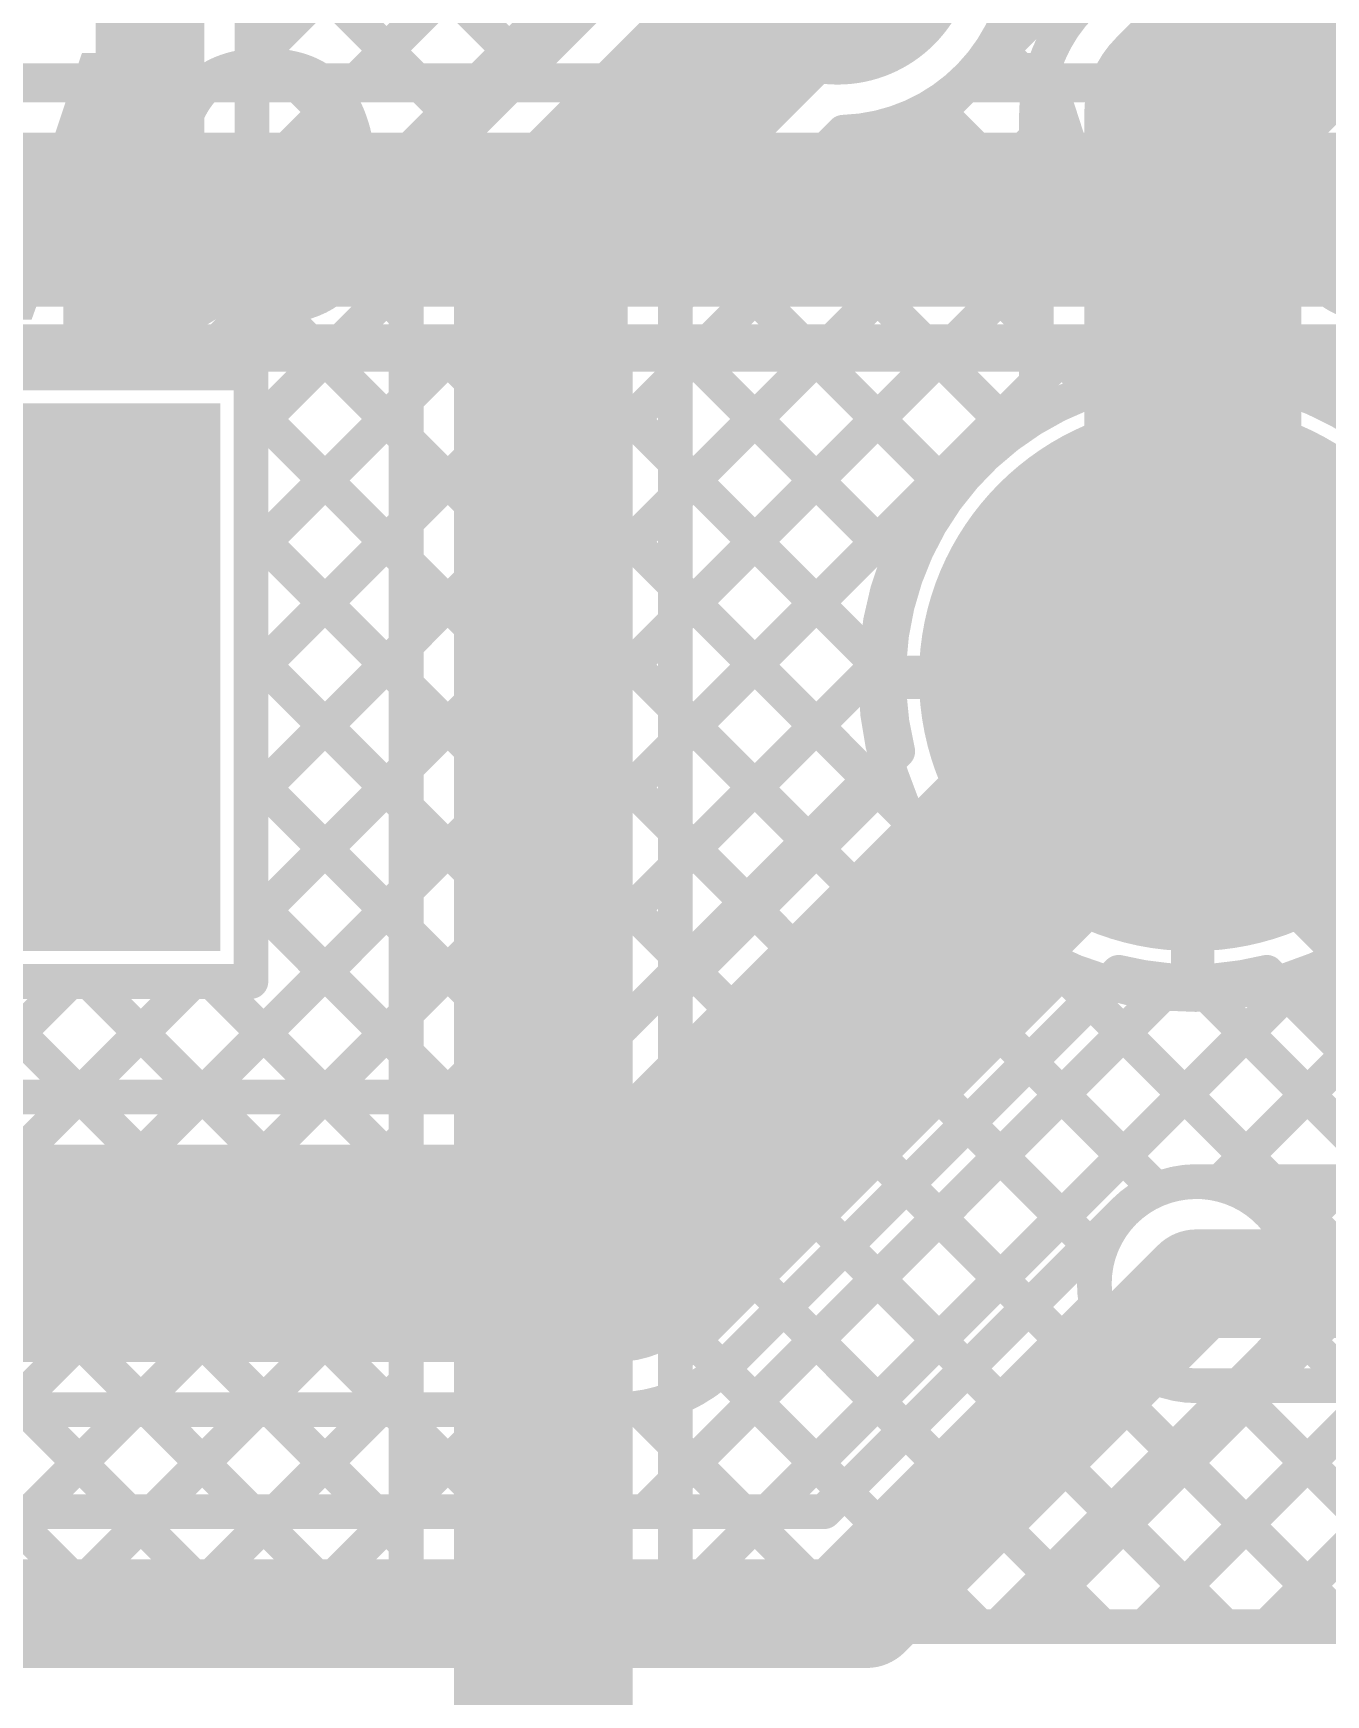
# Model space of a CAD drawing. Header units: millimetres. Extents: x 0 to 214, y 0 to 214.
# Drawn here: x 4.8591 to 5.1568, y 0.1323 to 0.5149 of the extents above; entities that cross this region are included whole.
import ezdxf

# ---------------------------------------------------------------- set-up
doc = ezdxf.new("R2010")
doc.units = ezdxf.units.MM
doc.header["$MEASUREMENT"] = 0
for name, color, linetype in [('BottomLayer', 5, 'Continuous'), ('BottomSolder', 6, 'Continuous'), ('MultiLayer', 9, 'Continuous'), ('PadHoleLayer', 156, 'Continuous'), ('TopLayer', 1, 'Continuous'), ('TopOverlay', 2, 'Continuous'), ('TopSolder', 216, 'Continuous'), ('ViaHoleLayer', 16, 'Continuous')]:
    doc.layers.add(name, color=color, linetype=linetype)
doc.styles.add('Arial', font='', dxfattribs={"height": 0.2})
doc.styles.get('Arial').set_extended_font_data('Arial')

# ---------------------------------------------------------------- blocks, each defined once
blk = doc.blocks.new('TBP01R1_508_03BE_89')
at = {"layer": 'BottomLayer'}
h = blk.add_hatch(color=5, dxfattribs=at)
edge = h.paths.add_edge_path()
edge.add_arc((0.3, 0), 0.05906, 0, 360)
at = {"layer": 'BottomSolder'}
h = blk.add_hatch(color=6, dxfattribs=at)
edge = h.paths.add_edge_path()
edge.add_arc((0.3, 0), 0.06306, 0, 360)
at = {"layer": 'MultiLayer'}
h = blk.add_hatch(color=9, dxfattribs=at)
edge = h.paths.add_edge_path()
edge.add_arc((0.3, 0), 0.05906, 0, 360)
at = {"layer": 'PadHoleLayer'}
h = blk.add_hatch(color=156, dxfattribs=at)
edge = h.paths.add_edge_path()
edge.add_arc((0.3, 0), 0.03346, 0, 360)
at = {"layer": 'TopLayer'}
h = blk.add_hatch(color=1, dxfattribs=at)
edge = h.paths.add_edge_path()
edge.add_arc((0.3, 0), 0.05906, 0, 360)
at = {"layer": 'TopSolder'}
h = blk.add_hatch(color=216, dxfattribs=at)
edge = h.paths.add_edge_path()
edge.add_arc((0.3, 0), 0.06306, 0, 360)
at = {"layer": 'TopOverlay', "const_width": 0.005}
for points in [[(0.4315, 0.3937), (0.4315, -0.07874)], [(0.4315, -0.07874), (-0.2315, -0.07874)]]:
    blk.add_lwpolyline(points, dxfattribs=at)
at = {"layer": 'TopOverlay', "const_width": 0.0025}
blk.add_lwpolyline([(0.43025, -0.07874, 1), (0.43275, -0.07874, 1)], format="xyb", close=True, dxfattribs=at)
blk.add_lwpolyline([(0.43025, -0.07874, 1), (0.43275, -0.07874, 1)], format="xyb", close=True, dxfattribs=at)
blk = doc.blocks.new('TBP01R1_508_03BE_90')
at = {"layer": 'BottomLayer'}
blk.add_hatch(color=5, dxfattribs=at).paths.add_polyline_path([(-0.15906, 0.05906), (-0.04094, 0.05906), (-0.04094, -0.05906), (-0.15906, -0.05906)])
at = {"layer": 'BottomSolder'}
blk.add_hatch(color=6, dxfattribs=at).paths.add_polyline_path([(-0.16306, 0.06306), (-0.03694, 0.06306), (-0.03694, -0.06306), (-0.16306, -0.06306)])
at = {"layer": 'MultiLayer'}
blk.add_hatch(color=9, dxfattribs=at).paths.add_polyline_path([(-0.15906, 0.05906), (-0.04094, 0.05906), (-0.04094, -0.05906), (-0.15906, -0.05906)])
at = {"layer": 'PadHoleLayer'}
h = blk.add_hatch(color=156, dxfattribs=at)
edge = h.paths.add_edge_path()
edge.add_arc((-0.1, 0), 0.03346, 0, 360)
at = {"layer": 'TopLayer'}
blk.add_hatch(color=1, dxfattribs=at).paths.add_polyline_path([(-0.15906, 0.05906), (-0.04094, 0.05906), (-0.04094, -0.05906), (-0.15906, -0.05906)])
at = {"layer": 'TopSolder'}
blk.add_hatch(color=216, dxfattribs=at).paths.add_polyline_path([(-0.16306, 0.06306), (-0.03694, 0.06306), (-0.03694, -0.06306), (-0.16306, -0.06306)])
at = {"layer": 'TopOverlay', "const_width": 0.005}
for points in [[(-0.2315, 0.3937), (-0.2315, -0.07874)], [(0.4315, -0.07874), (-0.2315, -0.07874)]]:
    blk.add_lwpolyline(points, dxfattribs=at)
at = {"layer": 'TopOverlay', "const_width": 0.0025}
blk.add_lwpolyline([(-0.23275, -0.07874, 1), (-0.23025, -0.07874, 1)], format="xyb", close=True, dxfattribs=at)
blk.add_lwpolyline([(-0.23275, -0.07874, 1), (-0.23025, -0.07874, 1)], format="xyb", close=True, dxfattribs=at)

msp = doc.modelspace()

# ---------------------------------------------------------------- hatches: boundary and pattern name
at = {"layer": 'BottomLayer'}
h = msp.add_hatch(color=5, dxfattribs=at)
edge = h.paths.add_edge_path()
edge.add_arc((5.04432, 0.53461), 0.0315, 0, 360)
h = msp.add_hatch(color=5, dxfattribs=at)
edge = h.paths.add_edge_path()
edge.add_arc((4.885, 0.472), 0.01181, 0, 360)
h = msp.add_hatch(color=5, dxfattribs=at)
edge = h.paths.add_edge_path()
edge.add_arc((5.127, 0.227), 0.01181, 0, 360)
at = {"layer": 'BottomSolder'}
h = msp.add_hatch(color=6, dxfattribs=at)
edge = h.paths.add_edge_path()
edge.add_arc((4.885, 0.472), 0.00991, 0, 360)
h = msp.add_hatch(color=6, dxfattribs=at)
edge = h.paths.add_edge_path()
edge.add_arc((5.127, 0.227), 0.00991, 0, 360)
at = {"layer": 'TopLayer'}
h = msp.add_hatch(color=1, dxfattribs=at)
edge = h.paths.add_edge_path()
edge.add_arc((5.04432, 0.53461), 0.0315, 0, 360)
h = msp.add_hatch(color=1, dxfattribs=at)
edge = h.paths.add_edge_path()
edge.add_arc((4.885, 0.472), 0.01181, 0, 360)
h = msp.add_hatch(color=1, dxfattribs=at)
edge = h.paths.add_edge_path()
edge.add_arc((5.127, 0.227), 0.01181, 0, 360)
at = {"layer": 'TopSolder'}
h = msp.add_hatch(color=216, dxfattribs=at)
edge = h.paths.add_edge_path()
edge.add_arc((4.885, 0.472), 0.00991, 0, 360)
h = msp.add_hatch(color=216, dxfattribs=at)
edge = h.paths.add_edge_path()
edge.add_arc((5.127, 0.227), 0.00991, 0, 360)
at = {"layer": 'ViaHoleLayer'}
h = msp.add_hatch(color=16, dxfattribs=at)
edge = h.paths.add_edge_path()
edge.add_arc((4.885, 0.472), 0.00591, 0, 360)
h = msp.add_hatch(color=16, dxfattribs=at)
edge = h.paths.add_edge_path()
edge.add_arc((5.127, 0.227), 0.00591, 0, 360)

# ---------------------------------------------------------------- linework, layer by layer
at = {"layer": 'BottomLayer'}
for points, const_width in [([(4.886, 0.472), (4.886, 0.693)], 0.025), ([(4.9095, 0.472), (4.9095, 0.667)], 0.008), ([(4.9095, 0.50829), (5.011, 0.60979)], 0.008), ([(5.007, 0.43609), (5.157, 0.58609)], 0.008), ([(4.9095, 0.48001), (5.011, 0.58151)], 0.008), ([(5.12617, 0.49617), (5.193, 0.563)], 0.05), ([(4.9095, 0.57018), (4.97277, 0.50691)], 0.008), ([(4.976, 0.46629), (5.04432, 0.53461)], 0.04), ([(4.89447, 0.43669), (5.00323, 0.54546)], 0.008), ([(4.9095, 0.54189), (4.95863, 0.49276)], 0.008), ([(4.9541, 0.48823), (5.00185, 0.53598)], 0.008), ([(5.12617, 0.36664), (5.12617, 0.49617)], 0.05), ([(4.9095, 0.51361), (4.9467, 0.47641)], 0.008), ([(5.0805, 0.51232), (5.09067, 0.50214)], 0.008), ([(5.06629, 0.49824), (5.09017, 0.47436)], 0.008), ([(5.09017, 0.43021), (5.09017, 0.49617)], 0.008), ([(5.007, 0.45345), (5.04569, 0.49214)], 0.008), ([(5.007, 0.4078), (5.09017, 0.49097)], 0.008), ([(5.0449, 0.49135), (5.09017, 0.44607)], 0.008), ([(4.9095, 0.48533), (4.945, 0.44983)], 0.008), ([(4.976, 0.073), (4.976, 0.46629)], 0.04), ([(5.03076, 0.47721), (5.08265, 0.42531)], 0.008), ([(4.945, 0.14803), (4.945, 0.46629)], 0.008), ([(5.01661, 0.46306), (5.06837, 0.41131)], 0.008), ([(4.90633, 0.46021), (4.945, 0.42154)], 0.008), ([(4.90923, 0.42317), (4.945, 0.45894)], 0.008), ([(5.007, 0.37952), (5.09017, 0.46269)], 0.008), ([(4.87, 0.43669), (4.87, 0.45479)], 0.008), ([(5.007, 0.14803), (5.007, 0.45345)], 0.008), ([(4.87, 0.44051), (4.87905, 0.44955)], 0.008), ([(4.8895, 0.44876), (4.90157, 0.43669)], 0.008), ([(5.007, 0.44439), (5.05814, 0.39325)], 0.008), ([(4.87, 0.43997), (4.87328, 0.43669)], 0.008), ([(4.87, 0.43669), (4.90923, 0.43669)], 0.008), ([(4.90923, 0.29658), (4.90923, 0.43669)], 0.008), ([(5.007, 0.35123), (5.09017, 0.43441)], 0.008), ([(4.90923, 0.39488), (4.945, 0.43065)], 0.008), ([(4.90923, 0.42903), (4.945, 0.39326)], 0.008), ([(5.007, 0.41611), (5.05319, 0.36992)], 0.008), ([(4.90923, 0.3666), (4.945, 0.40237)], 0.008), ([(4.90923, 0.40075), (4.945, 0.36497)], 0.008), ([(5.007, 0.38783), (5.0608, 0.33403)], 0.008), ([(4.90923, 0.33831), (4.945, 0.37409)], 0.008), ([(4.90923, 0.37246), (4.945, 0.33669)], 0.008), ([(5.13254, 0.2505), (5.25656, 0.37452)], 0.008), ([(5.007, 0.32295), (5.05316, 0.36911)], 0.008), ([(5.05712, 0.36664), (5.12617, 0.36664)], 0.01), ([(5.12617, 0.36664), (5.19523, 0.36664)], 0.01), ([(5.12617, 0.29758), (5.12617, 0.36664)], 0.01), ([(5.007, 0.35954), (5.11788, 0.24866)], 0.008), ([(4.70686, 0.34856), (4.90738, 0.14803)], 0.008), ([(4.90923, 0.31003), (4.945, 0.3458)], 0.008), ([(4.90923, 0.34418), (4.945, 0.3084)], 0.008), ([(5.007, 0.29466), (5.05662, 0.34429)], 0.008), ([(4.69821, 0.32892), (4.8791, 0.14803)], 0.008), ([(5.007, 0.33126), (5.10449, 0.23376)], 0.008), ([(5.007, 0.26638), (5.06593, 0.32531)], 0.008), ([(4.77551, 0.14803), (4.945, 0.31752)], 0.008), ([(4.90923, 0.31589), (4.945, 0.28012)], 0.008), ([(5.007, 0.2381), (5.07941, 0.31051)], 0.008), ([(5.007, 0.30297), (5.16194, 0.14804)], 0.008), ([(5.14321, 0.14804), (5.29777, 0.3026)], 0.008), ([(5.007, 0.20981), (5.09689, 0.29971)], 0.008), ([(5.007, 0.15324), (5.15209, 0.29833)], 0.008), ([(5.09356, 0.30126), (5.14433, 0.2505)], 0.008), ([(5.15279, 0.2986), (5.18885, 0.26255)], 0.008), ([(4.71894, 0.14803), (4.8675, 0.29658)], 0.008), ([(4.74723, 0.14803), (4.89578, 0.29658)], 0.008), ([(4.76912, 0.29658), (4.90923, 0.29658)], 0.008), ([(4.78712, 0.29658), (4.93567, 0.14803)], 0.008), ([(4.8154, 0.29658), (4.945, 0.16698)], 0.008), ([(4.84369, 0.29658), (4.945, 0.19527)], 0.008), ([(4.87197, 0.29658), (4.945, 0.22355)], 0.008), ([(4.90025, 0.29658), (4.945, 0.25184)], 0.008), ([(5.007, 0.18153), (5.11937, 0.2939)], 0.008), ([(5.12946, 0.29366), (5.17261, 0.2505)], 0.008), ([(4.8038, 0.14803), (4.945, 0.28923)], 0.008), ([(5.007, 0.27469), (5.13365, 0.14803)], 0.008), ([(4.83208, 0.14803), (4.945, 0.26095)], 0.008), ([(5.127, 0.2505), (5.1768, 0.2505)], 0.008), ([(5.007, 0.2464), (5.10537, 0.14803)], 0.008), ([(5.127, 0.227), (5.18654, 0.227)], 0.025), ([(4.86037, 0.14803), (4.945, 0.23266)], 0.008), ([(5.03007, 0.14803), (5.10404, 0.222)], 0.008), ([(5.007, 0.21812), (5.07709, 0.14803)], 0.008), ([(4.88865, 0.14803), (4.945, 0.20438)], 0.008), ([(5.05836, 0.14803), (5.11637, 0.20604)], 0.008), ([(5.08664, 0.14803), (5.14211, 0.2035)], 0.008), ([(5.11493, 0.14803), (5.17039, 0.2035)], 0.008), ([(5.127, 0.2035), (5.18654, 0.2035)], 0.008), ([(5.13476, 0.2035), (5.19022, 0.14804)], 0.008), ([(5.007, 0.18984), (5.0488, 0.14803)], 0.008), ([(4.91694, 0.14803), (4.945, 0.1761)], 0.008), ([(5.007, 0.16155), (5.02052, 0.14803)], 0.008), ([(4.23569, 0.14802), (4.945, 0.14803)], 0.008), ([(5.007, 0.14803), (6.17967, 0.14806)], 0.008)]:
    msp.add_lwpolyline(points, dxfattribs=dict(at, const_width=const_width))
for points, const_width in [([(5.03432, 0.53461, 1), (5.05432, 0.53461, 1)], 0.02), ([(5.11367, 0.49617, 1), (5.13867, 0.49617, 1)], 0.025), ([(5.11367, 0.49617, 1), (5.13867, 0.49617, 1)], 0.025), ([(4.9075, 0.51361, 1), (4.9115, 0.51361, 1)], 0.004), ([(5.0785, 0.51232, 1), (5.0825, 0.51232, 1)], 0.004), ([(4.9075, 0.50829, 1), (4.9115, 0.50829, 1)], 0.004), ([(4.97077, 0.50691, 1), (4.97477, 0.50691, 1)], 0.004), ([(5.08867, 0.50214, 1), (5.09267, 0.50214, 1)], 0.004), ([(5.06429, 0.49824, 1), (5.06829, 0.49824, 1)], 0.004), ([(5.08817, 0.49617, 1), (5.09217, 0.49617, 1)], 0.004), ([(5.08817, 0.49617, 1), (5.09217, 0.49617, 1)], 0.004), ([(5.08817, 0.49617, 1), (5.09217, 0.49617, 1)], 0.004), ([(4.95663, 0.49276, 1), (4.96063, 0.49276, 1)], 0.004), ([(5.0429, 0.49135, 1), (5.0469, 0.49135, 1)], 0.004), ([(5.04369, 0.49214, 1), (5.04769, 0.49214, 1)], 0.004), ([(5.04369, 0.49214, 1), (5.04769, 0.49214, 1)], 0.004), ([(5.08817, 0.49097, 1), (5.09217, 0.49097, 1)], 0.004), ([(4.95208, 0.48821, 1), (4.95608, 0.48821, 1)], 0.004), ([(4.9521, 0.48823, 1), (4.9561, 0.48823, 1)], 0.004), ([(4.9521, 0.48823, 1), (4.9561, 0.48823, 1)], 0.004), ([(4.9075, 0.48533, 1), (4.9115, 0.48533, 1)], 0.004), ([(4.966, 0.46629, 1), (4.986, 0.46629, 1)], 0.02), ([(4.966, 0.46629, 1), (4.986, 0.46629, 1)], 0.02), ([(4.87975, 0.472, 1), (4.89225, 0.472, 1)], 0.0125), ([(4.9075, 0.48001, 1), (4.9115, 0.48001, 1)], 0.004), ([(4.9447, 0.47641, 1), (4.9487, 0.47641, 1)], 0.004), ([(5.02876, 0.47721, 1), (5.03276, 0.47721, 1)], 0.004), ([(5.08817, 0.47436, 1), (5.09217, 0.47436, 1)], 0.004), ([(4.9075, 0.472, 1), (4.9115, 0.472, 1)], 0.004), ([(4.9075, 0.472, 1), (4.9115, 0.472, 1)], 0.004), ([(4.943, 0.46629, 1), (4.947, 0.46629, 1)], 0.004), ([(4.943, 0.46629, 1), (4.947, 0.46629, 1)], 0.004), ([(4.943, 0.46629, 1), (4.947, 0.46629, 1)], 0.004), ([(5.01461, 0.46306, 1), (5.01861, 0.46306, 1)], 0.004), ([(4.90433, 0.46021, 1), (4.90833, 0.46021, 1)], 0.004), ([(4.943, 0.45894, 1), (4.947, 0.45894, 1)], 0.004), ([(5.08817, 0.46269, 1), (5.09217, 0.46269, 1)], 0.004), ([(4.868, 0.45479, 1), (4.872, 0.45479, 1)], 0.004), ([(4.868, 0.45479, 1), (4.872, 0.45479, 1)], 0.004), ([(5.005, 0.45345, 1), (5.009, 0.45345, 1)], 0.004), ([(5.005, 0.45345, 1), (5.009, 0.45345, 1)], 0.004), ([(4.87705, 0.44955, 1), (4.88105, 0.44955, 1)], 0.004), ([(4.8875, 0.44876, 1), (4.8915, 0.44876, 1)], 0.004), ([(4.943, 0.44983, 1), (4.947, 0.44983, 1)], 0.004), ([(5.005, 0.44439, 1), (5.009, 0.44439, 1)], 0.004), ([(5.08817, 0.44607, 1), (5.09217, 0.44607, 1)], 0.004), ([(4.868, 0.44051, 1), (4.872, 0.44051, 1)], 0.004), ([(4.868, 0.43997, 1), (4.872, 0.43997, 1)], 0.004), ([(4.868, 0.43669, 1), (4.872, 0.43669, 1)], 0.004), ([(4.868, 0.43669, 1), (4.872, 0.43669, 1)], 0.004), ([(4.87128, 0.43669, 1), (4.87528, 0.43669, 1)], 0.004), ([(4.89247, 0.43669, 1), (4.89647, 0.43669, 1)], 0.004), ([(4.89957, 0.43669, 1), (4.90357, 0.43669, 1)], 0.004), ([(4.90723, 0.43669, 1), (4.91123, 0.43669, 1)], 0.004), ([(4.90723, 0.43669, 1), (4.91123, 0.43669, 1)], 0.004), ([(5.005, 0.43609, 1), (5.009, 0.43609, 1)], 0.004), ([(5.08817, 0.43441, 1), (5.09217, 0.43441, 1)], 0.004), ([(4.90723, 0.42903, 1), (4.91123, 0.42903, 1)], 0.004), ([(4.943, 0.43065, 1), (4.947, 0.43065, 1)], 0.004), ([(5.08817, 0.43021, 1), (5.09217, 0.43021, 1)], 0.004), ([(5.08817, 0.43021, 1), (5.09217, 0.43021, 1)], 0.004), ([(5.08065, 0.42531, 1), (5.08465, 0.42531, 1)], 0.004), ([(4.90723, 0.42317, 1), (4.91123, 0.42317, 1)], 0.004), ([(4.943, 0.42154, 1), (4.947, 0.42154, 1)], 0.004), ([(5.005, 0.41611, 1), (5.009, 0.41611, 1)], 0.004), ([(5.06637, 0.41131, 1), (5.07037, 0.41131, 1)], 0.004), ([(5.005, 0.4078, 1), (5.009, 0.4078, 1)], 0.004), ([(4.943, 0.40237, 1), (4.947, 0.40237, 1)], 0.004), ([(4.90723, 0.40075, 1), (4.91123, 0.40075, 1)], 0.004), ([(4.90723, 0.39488, 1), (4.91123, 0.39488, 1)], 0.004), ([(4.943, 0.39326, 1), (4.947, 0.39326, 1)], 0.004), ([(5.05614, 0.39325, 1), (5.06014, 0.39325, 1)], 0.004), ([(5.005, 0.38783, 1), (5.009, 0.38783, 1)], 0.004), ([(5.11367, 0.36664, 1), (5.13867, 0.36664, 1)], 0.025), ([(5.005, 0.37952, 1), (5.009, 0.37952, 1)], 0.004), ([(4.90723, 0.37246, 1), (4.91123, 0.37246, 1)], 0.004), ([(4.943, 0.37409, 1), (4.947, 0.37409, 1)], 0.004), ([(5.05116, 0.36911, 1), (5.05516, 0.36911, 1)], 0.004), ([(5.05119, 0.36992, 1), (5.05519, 0.36992, 1)], 0.004), ([(5.05462, 0.36664, 1), (5.05962, 0.36664, 1)], 0.005), ([(5.12367, 0.36664, 1), (5.12867, 0.36664, 1)], 0.005), ([(5.12367, 0.36664, 1), (5.12867, 0.36664, 1)], 0.005), ([(5.12367, 0.36664, 1), (5.12867, 0.36664, 1)], 0.005), ([(4.90723, 0.3666, 1), (4.91123, 0.3666, 1)], 0.004), ([(4.943, 0.36497, 1), (4.947, 0.36497, 1)], 0.004), ([(5.005, 0.35954, 1), (5.009, 0.35954, 1)], 0.004), ([(5.005, 0.35123, 1), (5.009, 0.35123, 1)], 0.004), ([(4.90723, 0.34418, 1), (4.91123, 0.34418, 1)], 0.004), ([(4.943, 0.3458, 1), (4.947, 0.3458, 1)], 0.004), ([(5.05462, 0.34429, 1), (5.05862, 0.34429, 1)], 0.004), ([(4.90723, 0.33831, 1), (4.91123, 0.33831, 1)], 0.004), ([(4.943, 0.33669, 1), (4.947, 0.33669, 1)], 0.004), ([(5.0588, 0.33403, 1), (5.0628, 0.33403, 1)], 0.004), ([(5.005, 0.33126, 1), (5.009, 0.33126, 1)], 0.004), ([(5.06393, 0.32531, 1), (5.06793, 0.32531, 1)], 0.004), ([(5.005, 0.32295, 1), (5.009, 0.32295, 1)], 0.004), ([(4.943, 0.31752, 1), (4.947, 0.31752, 1)], 0.004), ([(4.90723, 0.31589, 1), (4.91123, 0.31589, 1)], 0.004), ([(4.90723, 0.31003, 1), (4.91123, 0.31003, 1)], 0.004), ([(5.07741, 0.31051, 1), (5.08141, 0.31051, 1)], 0.004), ([(4.943, 0.3084, 1), (4.947, 0.3084, 1)], 0.004), ([(5.005, 0.30297, 1), (5.009, 0.30297, 1)], 0.004), ([(5.09156, 0.30126, 1), (5.09556, 0.30126, 1)], 0.004), ([(5.09489, 0.29971, 1), (5.09889, 0.29971, 1)], 0.004), ([(5.12367, 0.29758, 1), (5.12867, 0.29758, 1)], 0.005), ([(5.15009, 0.29833, 1), (5.15409, 0.29833, 1)], 0.004), ([(5.15079, 0.2986, 1), (5.15479, 0.2986, 1)], 0.004), ([(4.8655, 0.29658, 1), (4.8695, 0.29658, 1)], 0.004), ([(4.86997, 0.29658, 1), (4.87397, 0.29658, 1)], 0.004), ([(4.89378, 0.29658, 1), (4.89778, 0.29658, 1)], 0.004), ([(4.89825, 0.29658, 1), (4.90225, 0.29658, 1)], 0.004), ([(4.90723, 0.29658, 1), (4.91123, 0.29658, 1)], 0.004), ([(4.90723, 0.29658, 1), (4.91123, 0.29658, 1)], 0.004), ([(5.005, 0.29466, 1), (5.009, 0.29466, 1)], 0.004), ([(5.11737, 0.2939, 1), (5.12137, 0.2939, 1)], 0.004), ([(5.12746, 0.29366, 1), (5.13145, 0.29366, 1)], 0.004), ([(4.943, 0.28923, 1), (4.947, 0.28923, 1)], 0.004), ([(4.943, 0.28012, 1), (4.947, 0.28012, 1)], 0.004), ([(5.005, 0.27469, 1), (5.009, 0.27469, 1)], 0.004), ([(5.005, 0.26638, 1), (5.009, 0.26638, 1)], 0.004), ([(4.943, 0.26095, 1), (4.947, 0.26095, 1)], 0.004), ([(4.943, 0.25184, 1), (4.947, 0.25184, 1)], 0.004), ([(5.11588, 0.24866, 1), (5.11988, 0.24866, 1)], 0.004), ([(5.125, 0.2505, 1), (5.129, 0.2505, 1)], 0.004), ([(5.125, 0.2505, 1), (5.129, 0.2505, 1)], 0.004), ([(5.13054, 0.2505, 1), (5.13454, 0.2505, 1)], 0.004), ([(5.14233, 0.2505, 1), (5.14633, 0.2505, 1)], 0.004), ([(5.005, 0.2464, 1), (5.009, 0.2464, 1)], 0.004), ([(5.005, 0.2381, 1), (5.009, 0.2381, 1)], 0.004), ([(5.10249, 0.23376, 1), (5.10649, 0.23376, 1)], 0.004), ([(5.12075, 0.227, 1), (5.13325, 0.227, 1)], 0.0125), ([(4.943, 0.23266, 1), (4.947, 0.23266, 1)], 0.004), ([(4.943, 0.22355, 1), (4.947, 0.22355, 1)], 0.004), ([(5.10204, 0.222, 1), (5.10604, 0.222, 1)], 0.004), ([(5.005, 0.21812, 1), (5.009, 0.21812, 1)], 0.004), ([(5.005, 0.20981, 1), (5.009, 0.20981, 1)], 0.004), ([(4.943, 0.20438, 1), (4.947, 0.20438, 1)], 0.004), ([(5.11437, 0.20604, 1), (5.11837, 0.20604, 1)], 0.004), ([(5.125, 0.2035, 1), (5.129, 0.2035, 1)], 0.004), ([(5.125, 0.2035, 1), (5.129, 0.2035, 1)], 0.004), ([(5.13276, 0.2035, 1), (5.13676, 0.2035, 1)], 0.004), ([(5.14011, 0.2035, 1), (5.14411, 0.2035, 1)], 0.004), ([(4.943, 0.19527, 1), (4.947, 0.19527, 1)], 0.004), ([(5.005, 0.18984, 1), (5.009, 0.18984, 1)], 0.004), ([(5.005, 0.18153, 1), (5.009, 0.18153, 1)], 0.004), ([(4.943, 0.1761, 1), (4.947, 0.1761, 1)], 0.004), ([(4.943, 0.16698, 1), (4.947, 0.16698, 1)], 0.004), ([(5.005, 0.16155, 1), (5.009, 0.16155, 1)], 0.004), ([(5.005, 0.15324, 1), (5.009, 0.15324, 1)], 0.004), ([(4.85837, 0.14803, 1), (4.86237, 0.14803, 1)], 0.004), ([(4.8771, 0.14803, 1), (4.8811, 0.14803, 1)], 0.004), ([(4.88665, 0.14803, 1), (4.89065, 0.14803, 1)], 0.004), ([(4.90538, 0.14803, 1), (4.90938, 0.14803, 1)], 0.004), ([(4.91494, 0.14803, 1), (4.91894, 0.14803, 1)], 0.004), ([(4.93367, 0.14803, 1), (4.93767, 0.14803, 1)], 0.004), ([(4.943, 0.14803, 1), (4.947, 0.14803, 1)], 0.004), ([(4.943, 0.14803, 1), (4.947, 0.14803, 1)], 0.004), ([(5.005, 0.14803, 1), (5.009, 0.14803, 1)], 0.004), ([(5.005, 0.14803, 1), (5.009, 0.14803, 1)], 0.004), ([(5.01852, 0.14803, 1), (5.02252, 0.14803, 1)], 0.004), ([(5.02807, 0.14803, 1), (5.03207, 0.14803, 1)], 0.004), ([(5.0468, 0.14803, 1), (5.0508, 0.14803, 1)], 0.004), ([(5.05636, 0.14803, 1), (5.06036, 0.14803, 1)], 0.004), ([(5.07509, 0.14803, 1), (5.07909, 0.14803, 1)], 0.004), ([(5.08464, 0.14803, 1), (5.08864, 0.14803, 1)], 0.004), ([(5.10337, 0.14803, 1), (5.10737, 0.14803, 1)], 0.004), ([(5.11293, 0.14803, 1), (5.11693, 0.14803, 1)], 0.004), ([(5.13165, 0.14803, 1), (5.13565, 0.14803, 1)], 0.004), ([(5.14121, 0.14804, 1), (5.14521, 0.14804, 1)], 0.004)]:
    msp.add_lwpolyline(points, format="xyb", close=True, dxfattribs=dict(at, const_width=const_width))
at = {"layer": 'BottomLayer', "const_width": 0.008}
for points in [[(5.08682, 0.53461, -0.404825), (5.04569, 0.49214)], [(5.09017, 0.49617, -0.199396), (5.10076, 0.52168)], [(5.09017, 0.49617, -0.198912), (5.10072, 0.52163)], [(4.945, 0.46629, -0.199163), (4.9541, 0.48823)], [(4.945, 0.46629, -0.198912), (4.95408, 0.48821)], [(4.9095, 0.472, -0.655069), (4.87, 0.45479)], [(5.19923, 0.36664, -1.740399), (5.09017, 0.43021)], [(5.127, 0.2035, -1), (5.127, 0.2505)]]:
    msp.add_lwpolyline(points, format="xyb", dxfattribs=at)
at = {"layer": 'TopLayer'}
for points, const_width in [([(4.60296, 0.503), (4.885, 0.503)], 0.008), ([(4.60407, 0.504), (5.01485, 0.504)], 0.008), ([(4.885, 0.503), (5.01592, 0.503)], 0.008), ([(5.07272, 0.503), (5.24304, 0.503)], 0.008), ([(5.0738, 0.504), (5.24193, 0.504)], 0.008), ([(4.226, 0.472), (4.885, 0.472)], 0.04), ([(4.885, 0.472), (5.784, 0.472)], 0.04), ([(4.226, 0.441), (4.885, 0.441)], 0.008), ([(4.86618, 0.43669), (4.87049, 0.441)], 0.008), ([(4.86897, 0.441), (4.87328, 0.43669)], 0.008), ([(4.885, 0.441), (5.728, 0.441)], 0.008), ([(4.89447, 0.43669), (4.89878, 0.441)], 0.008), ([(4.89726, 0.441), (4.90157, 0.43669)], 0.008), ([(4.89748, 0.27), (5.06848, 0.441)], 0.008), ([(4.90923, 0.33831), (5.01191, 0.441)], 0.008), ([(4.90923, 0.42317), (4.92706, 0.441)], 0.008), ([(4.90923, 0.3666), (4.98363, 0.441)], 0.008), ([(4.90923, 0.31003), (5.0402, 0.441)], 0.008), ([(4.90923, 0.39488), (4.95535, 0.441)], 0.008), ([(4.92554, 0.441), (5.03758, 0.32896)], 0.008), ([(4.92577, 0.27), (5.09677, 0.441)], 0.008), ([(4.95383, 0.441), (5.05173, 0.3431)], 0.008), ([(4.98211, 0.441), (5.05612, 0.36699)], 0.008), ([(5.01039, 0.441), (5.06046, 0.39093)], 0.008), ([(5.03868, 0.441), (5.07051, 0.40917)], 0.008), ([(5.06696, 0.441), (5.0848, 0.42317)], 0.008), ([(5.09525, 0.441), (5.10337, 0.43288)], 0.008), ([(5.12051, 0.43646), (5.12505, 0.441)], 0.008), ([(5.12353, 0.441), (5.12786, 0.43667)], 0.008), ([(5.14613, 0.43379), (5.15334, 0.441)], 0.008), ([(5.15182, 0.441), (5.32282, 0.27)], 0.008), ([(4.76912, 0.43669), (4.90923, 0.43669)], 0.008), ([(4.90923, 0.29658), (4.90923, 0.43669)], 0.008), ([(4.90923, 0.42903), (5.02344, 0.31482)], 0.008), ([(4.90923, 0.40075), (5.0093, 0.30067)], 0.008), ([(4.99354, 0.234), (5.12617, 0.36664)], 0.05), ([(5.12617, 0.36664), (5.25881, 0.234)], 0.05), ([(4.90923, 0.37246), (4.99516, 0.28653)], 0.008), ([(4.95405, 0.27), (5.05635, 0.3723)], 0.008), ([(4.97862, 0.27), (5.05822, 0.3496)], 0.008), ([(4.90923, 0.34418), (4.98101, 0.27239)], 0.008), ([(4.90923, 0.31589), (4.95512, 0.27)], 0.008), ([(5.01904, 0.20859), (5.10913, 0.29869)], 0.008), ([(5.14321, 0.29869), (5.23331, 0.20859)], 0.008), ([(4.76912, 0.29658), (4.90923, 0.29658)], 0.008), ([(4.84091, 0.27), (4.8675, 0.29658)], 0.008), ([(4.84369, 0.29658), (4.87027, 0.27)], 0.008), ([(4.8692, 0.27), (4.89578, 0.29658)], 0.008), ([(4.87197, 0.29658), (4.89855, 0.27)], 0.008), ([(4.90025, 0.29658), (4.92684, 0.27)], 0.008), ([(4.99997, 0.1745), (5.12217, 0.2967)], 0.008), ([(5.12653, 0.29658), (5.27507, 0.14804)], 0.008), ([(5.02826, 0.1745), (5.14783, 0.29407)], 0.008), ([(5.10264, 0.29219), (5.24679, 0.14804)], 0.008), ([(5.132, 0.24996), (5.16197, 0.27993)], 0.008), ([(5.08849, 0.27805), (5.11788, 0.24866)], 0.008), ([(4.58672, 0.27), (4.97862, 0.27)], 0.008), ([(5.07435, 0.2639), (5.10251, 0.23575)], 0.008), ([(5.14796, 0.23763), (5.17611, 0.26579)], 0.008), ([(4.57181, 0.234), (4.99354, 0.234)], 0.05), ([(5.06021, 0.24976), (5.08837, 0.2216)], 0.008), ([(5.08664, 0.14803), (5.19025, 0.25164)], 0.008), ([(5.04127, 0.1745), (5.11038, 0.24362)], 0.008), ([(5.11493, 0.14803), (5.2044, 0.2375)], 0.008), ([(5.051, 0.151), (5.127, 0.227)], 0.025), ([(5.04607, 0.23562), (5.07423, 0.20746)], 0.008), ([(5.14321, 0.14804), (5.21854, 0.22336)], 0.008), ([(5.03193, 0.22148), (5.06009, 0.19332)], 0.008), ([(5.14866, 0.21788), (5.2185, 0.14804)], 0.008), ([(5.08127, 0.14803), (5.14362, 0.21038)], 0.008), ([(5.01776, 0.20736), (5.04594, 0.17918)], 0.008), ([(5.13575, 0.20251), (5.19022, 0.14804)], 0.008), ([(4.57181, 0.198), (4.99354, 0.198)], 0.008), ([(4.85741, 0.198), (4.88091, 0.1745)], 0.008), ([(4.85855, 0.1745), (4.88205, 0.198)], 0.008), ([(4.8857, 0.198), (4.9092, 0.1745)], 0.008), ([(4.88684, 0.1745), (4.91034, 0.198)], 0.008), ([(4.91398, 0.198), (4.93748, 0.1745)], 0.008), ([(4.91512, 0.1745), (4.93862, 0.198)], 0.008), ([(4.94227, 0.198), (4.96577, 0.1745)], 0.008), ([(4.9434, 0.1745), (4.9669, 0.198)], 0.008), ([(4.97055, 0.198), (4.99405, 0.1745)], 0.008), ([(4.97169, 0.1745), (4.99523, 0.19804)], 0.008), ([(4.99849, 0.19834), (5.02234, 0.1745)], 0.008), ([(5.1216, 0.18837), (5.16194, 0.14804)], 0.008), ([(4.46073, 0.1745), (5.04127, 0.1745)], 0.008), ([(5.10746, 0.17423), (5.13365, 0.14804)], 0.008), ([(4.451, 0.151), (5.051, 0.151)], 0.025), ([(5.09332, 0.16009), (5.10537, 0.14803)], 0.008), ([(5.08127, 0.14803), (6.53215, 0.14806)], 0.008)]:
    msp.add_lwpolyline(points, dxfattribs=dict(at, const_width=const_width))
for points, const_width in [([(4.883, 0.503, 1), (4.887, 0.503, 1)], 0.004), ([(4.883, 0.503, 1), (4.887, 0.503, 1)], 0.004), ([(5.01285, 0.504, 1), (5.01685, 0.504, 1)], 0.004), ([(5.01392, 0.503, 1), (5.01792, 0.503, 1)], 0.004), ([(5.07072, 0.503, 1), (5.07472, 0.503, 1)], 0.004), ([(5.0718, 0.504, 1), (5.0758, 0.504, 1)], 0.004), ([(4.875, 0.472, 1), (4.895, 0.472, 1)], 0.02), ([(4.875, 0.472, 1), (4.895, 0.472, 1)], 0.02), ([(4.86697, 0.441, 1), (4.87097, 0.441, 1)], 0.004), ([(4.86849, 0.441, 1), (4.87249, 0.441, 1)], 0.004), ([(4.883, 0.441, 1), (4.887, 0.441, 1)], 0.004), ([(4.883, 0.441, 1), (4.887, 0.441, 1)], 0.004), ([(4.89526, 0.441, 1), (4.89926, 0.441, 1)], 0.004), ([(4.89678, 0.441, 1), (4.90078, 0.441, 1)], 0.004), ([(4.92354, 0.441, 1), (4.92754, 0.441, 1)], 0.004), ([(4.92506, 0.441, 1), (4.92906, 0.441, 1)], 0.004), ([(4.95183, 0.441, 1), (4.95583, 0.441, 1)], 0.004), ([(4.95335, 0.441, 1), (4.95735, 0.441, 1)], 0.004), ([(4.98011, 0.441, 1), (4.98411, 0.441, 1)], 0.004), ([(4.98163, 0.441, 1), (4.98563, 0.441, 1)], 0.004), ([(5.00839, 0.441, 1), (5.01239, 0.441, 1)], 0.004), ([(5.00991, 0.441, 1), (5.01391, 0.441, 1)], 0.004), ([(5.03668, 0.441, 1), (5.04068, 0.441, 1)], 0.004), ([(5.0382, 0.441, 1), (5.0422, 0.441, 1)], 0.004), ([(5.06496, 0.441, 1), (5.06896, 0.441, 1)], 0.004), ([(5.06648, 0.441, 1), (5.07048, 0.441, 1)], 0.004), ([(5.09325, 0.441, 1), (5.09725, 0.441, 1)], 0.004), ([(5.09477, 0.441, 1), (5.09877, 0.441, 1)], 0.004), ([(5.12153, 0.441, 1), (5.12553, 0.441, 1)], 0.004), ([(5.12305, 0.441, 1), (5.12705, 0.441, 1)], 0.004), ([(5.14982, 0.441, 1), (5.15382, 0.441, 1)], 0.004), ([(5.15134, 0.441, 1), (5.15534, 0.441, 1)], 0.004), ([(4.86418, 0.43669, 1), (4.86818, 0.43669, 1)], 0.004), ([(4.87128, 0.43669, 1), (4.87528, 0.43669, 1)], 0.004), ([(4.89247, 0.43669, 1), (4.89647, 0.43669, 1)], 0.004), ([(4.89957, 0.43669, 1), (4.90357, 0.43669, 1)], 0.004), ([(4.90723, 0.43669, 1), (4.91123, 0.43669, 1)], 0.004), ([(4.90723, 0.43669, 1), (4.91123, 0.43669, 1)], 0.004), ([(5.11851, 0.43646, 1), (5.12251, 0.43646, 1)], 0.004), ([(5.12586, 0.43667, 1), (5.12986, 0.43667, 1)], 0.004), ([(5.10137, 0.43288, 1), (5.10537, 0.43288, 1)], 0.004), ([(5.14413, 0.43379, 1), (5.14813, 0.43379, 1)], 0.004), ([(4.90723, 0.42903, 1), (4.91123, 0.42903, 1)], 0.004), ([(4.90723, 0.42317, 1), (4.91123, 0.42317, 1)], 0.004), ([(5.0828, 0.42317, 1), (5.0868, 0.42317, 1)], 0.004), ([(5.06851, 0.40917, 1), (5.07251, 0.40917, 1)], 0.004), ([(4.90723, 0.40075, 1), (4.91123, 0.40075, 1)], 0.004), ([(4.90723, 0.39488, 1), (4.91123, 0.39488, 1)], 0.004), ([(5.05846, 0.39093, 1), (5.06246, 0.39093, 1)], 0.004), ([(5.11367, 0.36664, 1), (5.13867, 0.36664, 1)], 0.025), ([(5.11367, 0.36664, 1), (5.13867, 0.36664, 1)], 0.025), ([(4.90723, 0.37246, 1), (4.91123, 0.37246, 1)], 0.004), ([(5.05435, 0.3723, 1), (5.05835, 0.3723, 1)], 0.004), ([(4.90723, 0.3666, 1), (4.91123, 0.3666, 1)], 0.004), ([(5.05412, 0.36699, 1), (5.05812, 0.36699, 1)], 0.004), ([(5.05622, 0.3496, 1), (5.06022, 0.3496, 1)], 0.004), ([(5.05622, 0.3496, 1), (5.06022, 0.3496, 1)], 0.004), ([(4.90723, 0.34418, 1), (4.91123, 0.34418, 1)], 0.004), ([(5.04973, 0.3431, 1), (5.05373, 0.3431, 1)], 0.004), ([(4.90723, 0.33831, 1), (4.91123, 0.33831, 1)], 0.004), ([(5.03558, 0.32896, 1), (5.03958, 0.32896, 1)], 0.004), ([(4.90723, 0.31589, 1), (4.91123, 0.31589, 1)], 0.004), ([(5.02144, 0.31482, 1), (5.02544, 0.31482, 1)], 0.004), ([(4.90723, 0.31003, 1), (4.91123, 0.31003, 1)], 0.004), ([(5.0073, 0.30067, 1), (5.0113, 0.30067, 1)], 0.004), ([(5.10713, 0.29869, 1), (5.11113, 0.29869, 1)], 0.004), ([(5.10713, 0.29869, 1), (5.11113, 0.29869, 1)], 0.004), ([(5.14121, 0.29869, 1), (5.14521, 0.29869, 1)], 0.004), ([(5.14121, 0.29869, 1), (5.14521, 0.29869, 1)], 0.004), ([(4.8655, 0.29658, 1), (4.8695, 0.29658, 1)], 0.004), ([(4.86997, 0.29658, 1), (4.87397, 0.29658, 1)], 0.004), ([(4.89378, 0.29658, 1), (4.89778, 0.29658, 1)], 0.004), ([(4.89825, 0.29658, 1), (4.90225, 0.29658, 1)], 0.004), ([(4.90723, 0.29658, 1), (4.91123, 0.29658, 1)], 0.004), ([(4.90723, 0.29658, 1), (4.91123, 0.29658, 1)], 0.004), ([(5.12017, 0.2967, 1), (5.12417, 0.2967, 1)], 0.004), ([(5.12453, 0.29658, 1), (5.12853, 0.29658, 1)], 0.004), ([(5.10064, 0.29219, 1), (5.10464, 0.29219, 1)], 0.004), ([(5.14583, 0.29407, 1), (5.14983, 0.29407, 1)], 0.004), ([(4.99316, 0.28653, 1), (4.99716, 0.28653, 1)], 0.004), ([(5.08649, 0.27805, 1), (5.09049, 0.27805, 1)], 0.004), ([(4.97901, 0.27239, 1), (4.98301, 0.27239, 1)], 0.004), ([(4.8672, 0.27, 1), (4.8712, 0.27, 1)], 0.004), ([(4.86827, 0.27, 1), (4.87227, 0.27, 1)], 0.004), ([(4.89548, 0.27, 1), (4.89948, 0.27, 1)], 0.004), ([(4.89655, 0.27, 1), (4.90055, 0.27, 1)], 0.004), ([(4.92377, 0.27, 1), (4.92777, 0.27, 1)], 0.004), ([(4.92484, 0.27, 1), (4.92884, 0.27, 1)], 0.004), ([(4.95205, 0.27, 1), (4.95605, 0.27, 1)], 0.004), ([(4.95312, 0.27, 1), (4.95712, 0.27, 1)], 0.004), ([(4.97662, 0.27, 1), (4.98062, 0.27, 1)], 0.004), ([(4.97662, 0.27, 1), (4.98062, 0.27, 1)], 0.004), ([(5.07235, 0.2639, 1), (5.07635, 0.2639, 1)], 0.004), ([(4.98104, 0.234, 1), (5.00604, 0.234, 1)], 0.025), ([(4.98104, 0.234, 1), (5.00604, 0.234, 1)], 0.025), ([(5.05821, 0.24976, 1), (5.06221, 0.24976, 1)], 0.004), ([(5.11588, 0.24866, 1), (5.11988, 0.24866, 1)], 0.004), ([(5.13, 0.24996, 1), (5.134, 0.24996, 1)], 0.004), ([(5.10838, 0.24362, 1), (5.11238, 0.24362, 1)], 0.004), ([(5.10838, 0.24362, 1), (5.11238, 0.24362, 1)], 0.004), ([(5.14596, 0.23763, 1), (5.14996, 0.23763, 1)], 0.004), ([(5.04407, 0.23562, 1), (5.04807, 0.23562, 1)], 0.004), ([(5.10051, 0.23575, 1), (5.10451, 0.23575, 1)], 0.004), ([(5.12075, 0.227, 1), (5.13325, 0.227, 1)], 0.0125), ([(5.1485, 0.227, 1), (5.1525, 0.227, 1)], 0.004), ([(5.1485, 0.227, 1), (5.1525, 0.227, 1)], 0.004), ([(5.02993, 0.22148, 1), (5.03393, 0.22148, 1)], 0.004), ([(5.08637, 0.2216, 1), (5.09037, 0.2216, 1)], 0.004), ([(5.14666, 0.21788, 1), (5.15066, 0.21788, 1)], 0.004), ([(5.14162, 0.21038, 1), (5.14562, 0.21038, 1)], 0.004), ([(5.14162, 0.21038, 1), (5.14562, 0.21038, 1)], 0.004), ([(5.01576, 0.20736, 1), (5.01976, 0.20736, 1)], 0.004), ([(5.01699, 0.20854, 1), (5.02099, 0.20854, 1)], 0.004), ([(5.01704, 0.20859, 1), (5.02104, 0.20859, 1)], 0.004), ([(5.01704, 0.20859, 1), (5.02104, 0.20859, 1)], 0.004), ([(5.07223, 0.20746, 1), (5.07623, 0.20746, 1)], 0.004), ([(5.13375, 0.20251, 1), (5.13775, 0.20251, 1)], 0.004), ([(4.85541, 0.198, 1), (4.85941, 0.198, 1)], 0.004), ([(4.88005, 0.198, 1), (4.88405, 0.198, 1)], 0.004), ([(4.8837, 0.198, 1), (4.8877, 0.198, 1)], 0.004), ([(4.90834, 0.198, 1), (4.91234, 0.198, 1)], 0.004), ([(4.91198, 0.198, 1), (4.91598, 0.198, 1)], 0.004), ([(4.93662, 0.198, 1), (4.94062, 0.198, 1)], 0.004), ([(4.94027, 0.198, 1), (4.94427, 0.198, 1)], 0.004), ([(4.9649, 0.198, 1), (4.9689, 0.198, 1)], 0.004), ([(4.96855, 0.198, 1), (4.97255, 0.198, 1)], 0.004), ([(4.99154, 0.198, 1), (4.99554, 0.198, 1)], 0.004), ([(4.99154, 0.198, 1), (4.99554, 0.198, 1)], 0.004), ([(4.99154, 0.198, 1), (4.99554, 0.198, 1)], 0.004), ([(4.99323, 0.19804, 1), (4.99723, 0.19804, 1)], 0.004), ([(4.99649, 0.19834, 1), (5.00049, 0.19834, 1)], 0.004), ([(5.05809, 0.19332, 1), (5.06209, 0.19332, 1)], 0.004), ([(5.1196, 0.18837, 1), (5.1236, 0.18837, 1)], 0.004), ([(5.04394, 0.17918, 1), (5.04794, 0.17918, 1)], 0.004), ([(4.85655, 0.1745, 1), (4.86055, 0.1745, 1)], 0.004), ([(4.87891, 0.1745, 1), (4.88291, 0.1745, 1)], 0.004), ([(4.88484, 0.1745, 1), (4.88884, 0.1745, 1)], 0.004), ([(4.9072, 0.1745, 1), (4.9112, 0.1745, 1)], 0.004), ([(4.91312, 0.1745, 1), (4.91712, 0.1745, 1)], 0.004), ([(4.93548, 0.1745, 1), (4.93948, 0.1745, 1)], 0.004), ([(4.9414, 0.1745, 1), (4.9454, 0.1745, 1)], 0.004), ([(4.96377, 0.1745, 1), (4.96777, 0.1745, 1)], 0.004), ([(4.96969, 0.1745, 1), (4.97369, 0.1745, 1)], 0.004), ([(4.99205, 0.1745, 1), (4.99605, 0.1745, 1)], 0.004), ([(4.99797, 0.1745, 1), (5.00197, 0.1745, 1)], 0.004), ([(5.02034, 0.1745, 1), (5.02434, 0.1745, 1)], 0.004), ([(5.02626, 0.1745, 1), (5.03026, 0.1745, 1)], 0.004), ([(5.03927, 0.1745, 1), (5.04327, 0.1745, 1)], 0.004), ([(5.03927, 0.1745, 1), (5.04327, 0.1745, 1)], 0.004), ([(5.10546, 0.17423, 1), (5.10946, 0.17423, 1)], 0.004), ([(5.04475, 0.151, 1), (5.05725, 0.151, 1)], 0.0125), ([(5.04475, 0.151, 1), (5.05725, 0.151, 1)], 0.0125), ([(5.09132, 0.16009, 1), (5.09532, 0.16009, 1)], 0.004), ([(5.07927, 0.14803, 1), (5.08327, 0.14803, 1)], 0.004), ([(5.07927, 0.14803, 1), (5.08327, 0.14803, 1)], 0.004), ([(5.08464, 0.14803, 1), (5.08864, 0.14803, 1)], 0.004), ([(5.10337, 0.14803, 1), (5.10737, 0.14803, 1)], 0.004), ([(5.11293, 0.14803, 1), (5.11693, 0.14803, 1)], 0.004), ([(5.13165, 0.14804, 1), (5.13565, 0.14804, 1)], 0.004), ([(5.14121, 0.14804, 1), (5.14521, 0.14804, 1)], 0.004)]:
    msp.add_lwpolyline(points, format="xyb", close=True, dxfattribs=dict(at, const_width=const_width))
at = {"layer": 'TopLayer', "const_width": 0.008}
for points in [[(5.05822, 0.3496, -1.131063), (5.19623, 0.36664)], [(5.14321, 0.29869, -0.12347), (5.10913, 0.29869)], [(5.11038, 0.24362, -0.668179), (5.1505, 0.227)], [(5.1505, 0.227, -0.198912), (5.14362, 0.21038)], [(5.01904, 0.20859, -0.199396), (4.99354, 0.198)], [(5.01899, 0.20854, -0.198912), (4.99354, 0.198)]]:
    msp.add_lwpolyline(points, format="xyb", dxfattribs=at)

# ---------------------------------------------------------------- block references
at = {"rotation": 180}
for name, p in [('TBP01R1_508_03BE_90', (4.73917, 0.36664)), ('TBP01R1_508_03BE_89', (5.42617, 0.36664))]:
    msp.add_blockref(name, p, dxfattribs=at)

# ---------------------------------------------------------------- texts
at = {"layer": 'TopOverlay', "style": 'Arial'}
for s, p in [('+ve', (4.76, 0.44894)), ('-ve', (5.047, 0.44894))]:
    msp.add_text(s, height=0.08, rotation=360, dxfattribs=at).set_placement(p)

doc.saveas('drawing.dxf')
